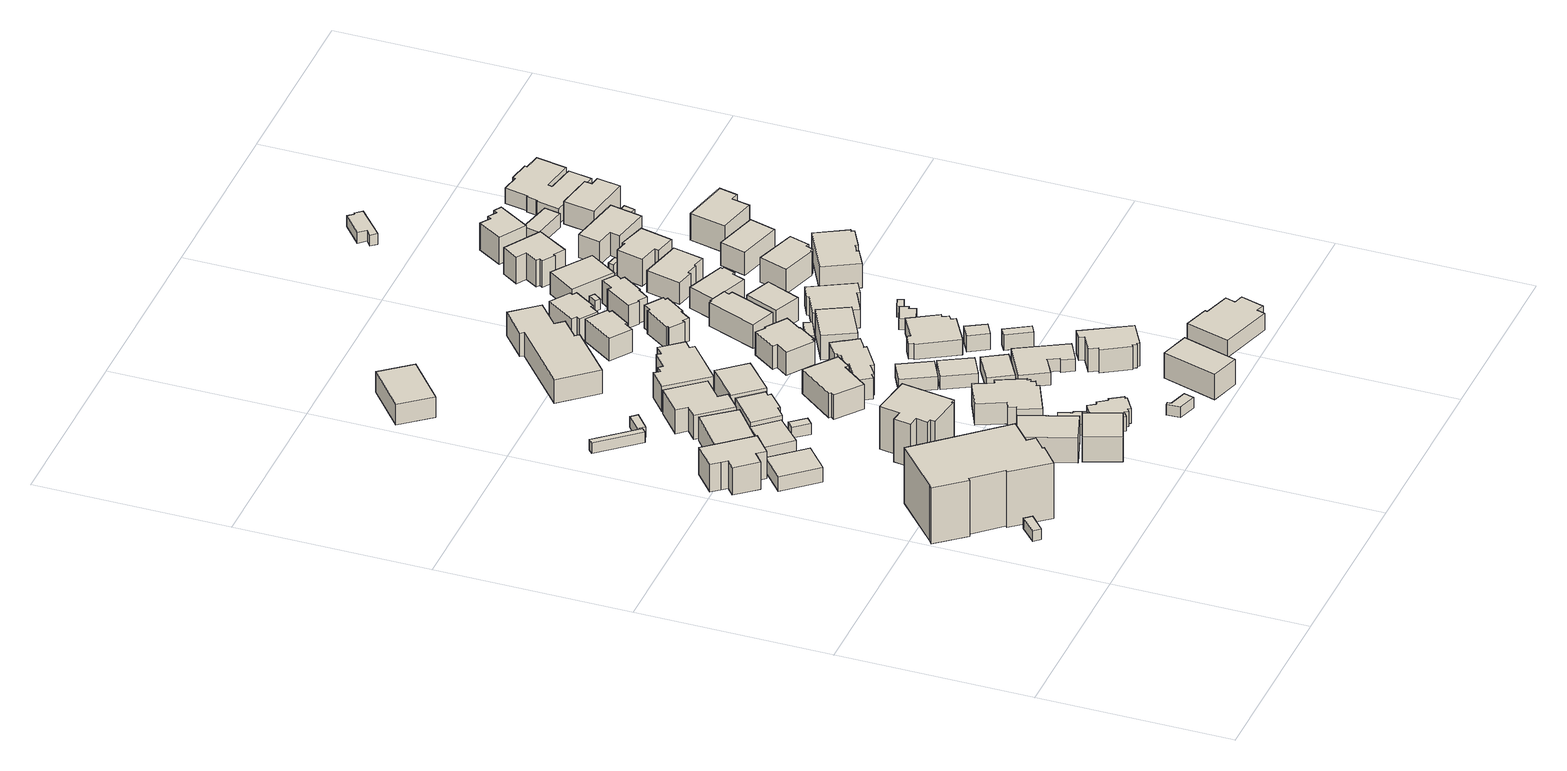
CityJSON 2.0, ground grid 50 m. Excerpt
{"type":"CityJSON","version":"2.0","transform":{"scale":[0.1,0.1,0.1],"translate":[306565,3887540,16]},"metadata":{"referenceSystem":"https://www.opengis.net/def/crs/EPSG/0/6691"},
"CityObjects":{
"building1":{"type":"Building","attributes":{"class":"3003","measuredHeight":2,"BuildingIDAttribute.prefecture":"22","BuildingIDAttribute.city":"22203","BuildingDetailAttribute.surveyYear":2015},"geometry":[{"type":"Solid","lod":"1","boundaries":[[[[0,1,2,3]],[[2,4,5,3]],[[1,6,4,2]],[[0,7,6,1]],[[3,5,7,0]],[[4,6,7,5]]]]}]},
"building2":{"type":"Building","attributes":{"class":"3002","measuredHeight":2,"BuildingIDAttribute.prefecture":"22","BuildingIDAttribute.city":"22203","BuildingDetailAttribute.surveyYear":2015},"geometry":[{"type":"Solid","lod":"1","boundaries":[[[[8,9,10,11,12,13,14,15,16,17,18,19,20]],[[19,21,22,20]],[[18,23,21,19]],[[17,24,23,18]],[[16,25,24,17]],[[15,26,25,16]],[[14,27,26,15]],[[13,28,27,14]],[[12,29,28,13]],[[11,30,29,12]],[[10,31,30,11]],[[9,32,31,10]],[[8,33,32,9]],[[20,22,33,8]],[[21,23,24,25,26,27,28,29,30,31,32,33,22]]]]}]},
"building3":{"type":"Building","attributes":{"class":"3001","measuredHeight":2,"BuildingIDAttribute.prefecture":"22","BuildingIDAttribute.city":"22203","BuildingDetailAttribute.surveyYear":2015},"geometry":[{"type":"Solid","lod":"1","boundaries":[[[[34,35,36,37,38,39,40,41,42]],[[41,43,44,42]],[[40,45,43,41]],[[39,46,45,40]],[[38,47,46,39]],[[37,48,47,38]],[[36,49,48,37]],[[35,50,49,36]],[[34,51,50,35]],[[42,44,51,34]],[[43,45,46,47,48,49,50,51,44]]]]}]},
"building4":{"type":"Building","attributes":{"class":"3001","measuredHeight":2,"BuildingIDAttribute.prefecture":"22","BuildingIDAttribute.city":"22203","BuildingDetailAttribute.surveyYear":2015},"geometry":[{"type":"Solid","lod":"1","boundaries":[[[[52,53,54,55]],[[54,56,57,55]],[[53,58,56,54]],[[52,59,58,53]],[[55,57,59,52]],[[56,58,59,57]]]]}]},
"building5":{"type":"Building","attributes":{"class":"3001","measuredHeight":2,"BuildingIDAttribute.prefecture":"22","BuildingIDAttribute.city":"22203","BuildingDetailAttribute.surveyYear":2015},"geometry":[{"type":"Solid","lod":"1","boundaries":[[[[60,61,62,63]],[[62,64,65,63]],[[61,66,64,62]],[[60,67,66,61]],[[63,65,67,60]],[[64,66,67,65]]]]}]},
"building6":{"type":"Building","attributes":{"class":"3001","measuredHeight":2,"BuildingIDAttribute.prefecture":"22","BuildingIDAttribute.city":"22203","BuildingDetailAttribute.surveyYear":2015},"geometry":[{"type":"Solid","lod":"1","boundaries":[[[[68,69,70,71]],[[70,72,73,71]],[[69,74,72,70]],[[68,75,74,69]],[[71,73,75,68]],[[72,74,75,73]]]]}]},
"building7":{"type":"Building","attributes":{"class":"3001","measuredHeight":2,"BuildingIDAttribute.prefecture":"22","BuildingIDAttribute.city":"22203","BuildingDetailAttribute.surveyYear":2015},"geometry":[{"type":"Solid","lod":"1","boundaries":[[[[76,77,78,79]],[[78,80,81,79]],[[77,82,80,78]],[[76,83,82,77]],[[79,81,83,76]],[[80,82,83,81]]]]}]},
"building8":{"type":"Building","attributes":{"class":"3001","measuredHeight":2,"BuildingIDAttribute.prefecture":"22","BuildingIDAttribute.city":"22203","BuildingDetailAttribute.surveyYear":2015},"geometry":[{"type":"Solid","lod":"1","boundaries":[[[[84,85,86,87]],[[86,88,89,87]],[[85,90,88,86]],[[84,91,90,85]],[[87,89,91,84]],[[88,90,91,89]]]]}]},
"building9":{"type":"Building","attributes":{"class":"3001","measuredHeight":2,"BuildingIDAttribute.prefecture":"22","BuildingIDAttribute.city":"22203","BuildingDetailAttribute.surveyYear":2015},"geometry":[{"type":"Solid","lod":"1","boundaries":[[[[92,93,94,95]],[[94,96,97,95]],[[93,98,96,94]],[[92,99,98,93]],[[95,97,99,92]],[[96,98,99,97]]]]}]},
"building10":{"type":"Building","attributes":{"class":"3002","measuredHeight":2,"BuildingIDAttribute.prefecture":"22","BuildingIDAttribute.city":"22203","BuildingDetailAttribute.surveyYear":2015},"geometry":[{"type":"Solid","lod":"1","boundaries":[[[[100,101,102,103,104,105,106,107,108,109,110,111]],[[110,112,113,111]],[[109,114,112,110]],[[108,115,114,109]],[[107,116,115,108]],[[106,117,116,107]],[[105,118,117,106]],[[104,119,118,105]],[[103,120,119,104]],[[102,121,120,103]],[[101,122,121,102]],[[100,123,122,101]],[[111,113,123,100]],[[112,114,115,116,117,118,119,120,121,122,123,113]]]]}]},
"building11":{"type":"Building","attributes":{"class":"3001","measuredHeight":2,"BuildingIDAttribute.prefecture":"22","BuildingIDAttribute.city":"22203","BuildingDetailAttribute.surveyYear":2015},"geometry":[{"type":"Solid","lod":"1","boundaries":[[[[124,125,126,127]],[[126,128,129,127]],[[125,130,128,126]],[[124,131,130,125]],[[127,129,131,124]],[[128,130,131,129]]]]}]},
"building12":{"type":"Building","attributes":{"class":"3001","measuredHeight":2,"BuildingIDAttribute.prefecture":"22","BuildingIDAttribute.city":"22203","BuildingDetailAttribute.surveyYear":2015},"geometry":[{"type":"Solid","lod":"1","boundaries":[[[[132,133,134,135]],[[134,136,137,135]],[[133,138,136,134]],[[132,139,138,133]],[[135,137,139,132]],[[136,138,139,137]]]]}]},
"building13":{"type":"Building","attributes":{"class":"3001","measuredHeight":2,"BuildingIDAttribute.prefecture":"22","BuildingIDAttribute.city":"22203","BuildingDetailAttribute.surveyYear":2015},"geometry":[{"type":"Solid","lod":"1","boundaries":[[[[140,141,142,143]],[[142,144,145,143]],[[141,146,144,142]],[[140,147,146,141]],[[143,145,147,140]],[[144,146,147,145]]]]}]},
"building14":{"type":"Building","attributes":{"class":"3003","measuredHeight":2,"BuildingIDAttribute.prefecture":"22","BuildingIDAttribute.city":"22203","BuildingDetailAttribute.surveyYear":2015},"geometry":[{"type":"Solid","lod":"1","boundaries":[[[[148,149,150,151]],[[150,152,153,151]],[[149,154,152,150]],[[148,155,154,149]],[[151,153,155,148]],[[152,154,155,153]]]]}]},
"building15":{"type":"Building","attributes":{"class":"3001","measuredHeight":2,"BuildingIDAttribute.prefecture":"22","BuildingIDAttribute.city":"22203","BuildingDetailAttribute.surveyYear":2015},"geometry":[{"type":"Solid","lod":"1","boundaries":[[[[156,157,158,159,160,161,162,163]],[[162,164,165,163]],[[161,166,164,162]],[[160,167,166,161]],[[159,168,167,160]],[[158,169,168,159]],[[157,170,169,158]],[[156,171,170,157]],[[163,165,171,156]],[[164,166,167,168,169,170,171,165]]]]}]},
"building16":{"type":"Building","attributes":{"class":"3001","measuredHeight":2,"BuildingIDAttribute.prefecture":"22","BuildingIDAttribute.city":"22203","BuildingDetailAttribute.surveyYear":2015},"geometry":[{"type":"Solid","lod":"1","boundaries":[[[[172,173,174,175,176,177,178,179]],[[178,180,181,179]],[[177,182,180,178]],[[176,183,182,177]],[[175,184,183,176]],[[174,185,184,175]],[[173,186,185,174]],[[172,187,186,173]],[[179,181,187,172]],[[180,182,183,184,185,186,187,181]]]]}]},
"building17":{"type":"Building","attributes":{"class":"3001","measuredHeight":2,"BuildingIDAttribute.prefecture":"22","BuildingIDAttribute.city":"22203","BuildingDetailAttribute.surveyYear":2015},"geometry":[{"type":"Solid","lod":"1","boundaries":[[[[188,189,190,191]],[[190,192,193,191]],[[189,194,192,190]],[[188,195,194,189]],[[191,193,195,188]],[[192,194,195,193]]]]}]},
"building18":{"type":"Building","attributes":{"class":"3001","measuredHeight":2,"BuildingIDAttribute.prefecture":"22","BuildingIDAttribute.city":"22203","BuildingDetailAttribute.surveyYear":2015},"geometry":[{"type":"Solid","lod":"1","boundaries":[[[[196,197,198,199,200,201]],[[200,202,203,201]],[[199,204,202,200]],[[198,205,204,199]],[[197,206,205,198]],[[196,207,206,197]],[[201,203,207,196]],[[202,204,205,206,207,203]]]]}]},
"building19":{"type":"Building","attributes":{"class":"3001","measuredHeight":2,"BuildingIDAttribute.prefecture":"22","BuildingIDAttribute.city":"22203","BuildingDetailAttribute.surveyYear":2015},"geometry":[{"type":"Solid","lod":"1","boundaries":[[[[208,209,210,211,212,213,214,215,216,217,218,219,220,221]],[[220,222,223,221]],[[219,224,222,220]],[[218,225,224,219]],[[217,226,225,218]],[[216,227,226,217]],[[215,228,227,216]],[[214,229,228,215]],[[213,230,229,214]],[[212,231,230,213]],[[211,232,231,212]],[[210,233,232,211]],[[209,234,233,210]],[[208,235,234,209]],[[221,223,235,208]],[[222,224,225,226,227,228,229,230,231,232,233,234,235,223]]]]}]},
"building20":{"type":"Building","attributes":{"class":"3001","measuredHeight":2,"BuildingIDAttribute.prefecture":"22","BuildingIDAttribute.city":"22203","BuildingDetailAttribute.surveyYear":2015},"geometry":[{"type":"Solid","lod":"1","boundaries":[[[[236,237,238,239,240,241,242,243,244,245,246,247,248,249,250,251]],[[250,252,253,251]],[[249,254,252,250]],[[248,255,254,249]],[[247,256,255,248]],[[246,257,256,247]],[[245,258,257,246]],[[244,259,258,245]],[[243,260,259,244]],[[242,261,260,243]],[[241,262,261,242]],[[240,263,262,241]],[[239,264,263,240]],[[238,265,264,239]],[[237,266,265,238]],[[236,267,266,237]],[[251,253,267,236]],[[252,254,255,256,257,258,259,260,261,262,263,264,265,266,267,253]]]]}]},
"building21":{"type":"Building","attributes":{"class":"3001","measuredHeight":2,"BuildingIDAttribute.prefecture":"22","BuildingIDAttribute.city":"22203","BuildingDetailAttribute.surveyYear":2015},"geometry":[{"type":"Solid","lod":"1","boundaries":[[[[268,269,270,271]],[[270,272,273,271]],[[269,274,272,270]],[[268,275,274,269]],[[271,273,275,268]],[[272,274,275,273]]]]}]},
"building22":{"type":"Building","attributes":{"class":"3001","measuredHeight":2,"BuildingIDAttribute.prefecture":"22","BuildingIDAttribute.city":"22203","BuildingDetailAttribute.surveyYear":2015},"geometry":[{"type":"Solid","lod":"1","boundaries":[[[[276,277,278,279,280,281,282,283]],[[282,284,285,283]],[[281,286,284,282]],[[280,287,286,281]],[[279,288,287,280]],[[278,289,288,279]],[[277,290,289,278]],[[276,291,290,277]],[[283,285,291,276]],[[284,286,287,288,289,290,291,285]]]]}]},
"building23":{"type":"Building","attributes":{"class":"3001","measuredHeight":2,"BuildingIDAttribute.prefecture":"22","BuildingIDAttribute.city":"22203","BuildingDetailAttribute.surveyYear":2015},"geometry":[{"type":"Solid","lod":"1","boundaries":[[[[292,293,294,295,296,297,298,299,300,301,302,303]],[[302,304,305,303]],[[301,306,304,302]],[[300,307,306,301]],[[299,308,307,300]],[[298,309,308,299]],[[297,310,309,298]],[[296,311,310,297]],[[295,312,311,296]],[[294,313,312,295]],[[293,314,313,294]],[[292,315,314,293]],[[303,305,315,292]],[[304,306,307,308,309,310,311,312,313,314,315,305]]]]}]},
"building24":{"type":"Building","attributes":{"class":"3003","measuredHeight":2,"BuildingIDAttribute.prefecture":"22","BuildingIDAttribute.city":"22203","BuildingDetailAttribute.surveyYear":2015},"geometry":[{"type":"Solid","lod":"1","boundaries":[[[[316,317,318,319,320,321]],[[320,322,323,321]],[[319,324,322,320]],[[318,325,324,319]],[[317,326,325,318]],[[316,327,326,317]],[[321,323,327,316]],[[322,324,325,326,327,323]]]]}]},
"building25":{"type":"Building","attributes":{"class":"3003","measuredHeight":2,"BuildingIDAttribute.prefecture":"22","BuildingIDAttribute.city":"22203","BuildingDetailAttribute.surveyYear":2015},"geometry":[{"type":"Solid","lod":"1","boundaries":[[[[328,329,330,331]],[[330,332,333,331]],[[329,334,332,330]],[[328,335,334,329]],[[331,333,335,328]],[[332,334,335,333]]]]}]},
"building26":{"type":"Building","attributes":{"class":"3001","measuredHeight":2,"BuildingIDAttribute.prefecture":"22","BuildingIDAttribute.city":"22203","BuildingDetailAttribute.surveyYear":2015},"geometry":[{"type":"Solid","lod":"1","boundaries":[[[[336,337,338,339]],[[338,340,341,339]],[[337,342,340,338]],[[336,343,342,337]],[[339,341,343,336]],[[340,342,343,341]]]]}]},
"building27":{"type":"Building","attributes":{"class":"3001","measuredHeight":2,"BuildingIDAttribute.prefecture":"22","BuildingIDAttribute.city":"22203","BuildingDetailAttribute.surveyYear":2015},"geometry":[{"type":"Solid","lod":"1","boundaries":[[[[344,345,346,347,348,349,350,351,352,353]],[[352,354,355,353]],[[351,356,354,352]],[[350,357,356,351]],[[349,358,357,350]],[[348,359,358,349]],[[347,360,359,348]],[[346,361,360,347]],[[345,362,361,346]],[[344,363,362,345]],[[353,355,363,344]],[[354,356,357,358,359,360,361,362,363,355]]]]}]},
"building28":{"type":"Building","attributes":{"class":"3001","measuredHeight":2,"BuildingIDAttribute.prefecture":"22","BuildingIDAttribute.city":"22203","BuildingDetailAttribute.surveyYear":2015},"geometry":[{"type":"Solid","lod":"1","boundaries":[[[[364,365,366,367,368,369,370,371,372,373,374,375,376,377,378,379,380,381]],[[380,382,383,381]],[[379,384,382,380]],[[378,385,384,379]],[[377,386,385,378]],[[376,387,386,377]],[[375,388,387,376]],[[374,389,388,375]],[[373,390,389,374]],[[372,391,390,373]],[[371,392,391,372]],[[370,393,392,371]],[[369,394,393,370]],[[368,395,394,369]],[[367,396,395,368]],[[366,397,396,367]],[[365,398,397,366]],[[364,399,398,365]],[[381,383,399,364]],[[382,384,385,386,387,388,389,390,391,392,393,394,395,396,397,398,399,383]]]]}]},
"building29":{"type":"Building","attributes":{"class":"3001","measuredHeight":2,"BuildingIDAttribute.prefecture":"22","BuildingIDAttribute.city":"22203","BuildingDetailAttribute.surveyYear":2015},"geometry":[{"type":"Solid","lod":"1","boundaries":[[[[400,401,402,403]],[[402,404,405,403]],[[401,406,404,402]],[[400,407,406,401]],[[403,405,407,400]],[[404,406,407,405]]]]}]},
"building30":{"type":"Building","attributes":{"class":"3001","measuredHeight":2,"BuildingIDAttribute.prefecture":"22","BuildingIDAttribute.city":"22203","BuildingDetailAttribute.surveyYear":2015},"geometry":[{"type":"Solid","lod":"1","boundaries":[[[[408,409,410,411]],[[410,412,413,411]],[[409,414,412,410]],[[408,415,414,409]],[[411,413,415,408]],[[412,414,415,413]]]]}]},
"building31":{"type":"Building","attributes":{"class":"3001","measuredHeight":2,"BuildingIDAttribute.prefecture":"22","BuildingIDAttribute.city":"22203","BuildingDetailAttribute.surveyYear":2015},"geometry":[{"type":"Solid","lod":"1","boundaries":[[[[416,417,418,419]],[[418,420,421,419]],[[417,422,420,418]],[[416,423,422,417]],[[419,421,423,416]],[[420,422,423,421]]]]}]},
"building32":{"type":"Building","attributes":{"class":"3001","measuredHeight":2,"BuildingIDAttribute.prefecture":"22","BuildingIDAttribute.city":"22203","BuildingDetailAttribute.surveyYear":2015},"geometry":[{"type":"Solid","lod":"1","boundaries":[[[[424,425,426,427,428,429,430,431]],[[430,432,433,431]],[[429,434,432,430]],[[428,435,434,429]],[[427,436,435,428]],[[426,437,436,427]],[[425,438,437,426]],[[424,439,438,425]],[[431,433,439,424]],[[432,434,435,436,437,438,439,433]]]]}]},
"building33":{"type":"Building","attributes":{"class":"3001","measuredHeight":2,"BuildingIDAttribute.prefecture":"22","BuildingIDAttribute.city":"22203","BuildingDetailAttribute.surveyYear":2015},"geometry":[{"type":"Solid","lod":"1","boundaries":[[[[440,441,442,443,444,445,446,447,448,449,450,451]],[[450,452,453,451]],[[449,454,452,450]],[[448,455,454,449]],[[447,456,455,448]],[[446,457,456,447]],[[445,458,457,446]],[[444,459,458,445]],[[443,460,459,444]],[[442,461,460,443]],[[441,462,461,442]],[[440,463,462,441]],[[451,453,463,440]],[[452,454,455,456,457,458,459,460,461,462,463,453]]]]}]},
"building34":{"type":"Building","attributes":{"class":"3001","measuredHeight":2,"BuildingIDAttribute.prefecture":"22","BuildingIDAttribute.city":"22203","BuildingDetailAttribute.surveyYear":2015},"geometry":[{"type":"Solid","lod":"1","boundaries":[[[[464,465,466,467,468,469,470,471]],[[470,472,473,471]],[[469,474,472,470]],[[468,475,474,469]],[[467,476,475,468]],[[466,477,476,467]],[[465,478,477,466]],[[464,479,478,465]],[[471,473,479,464]],[[472,474,475,476,477,478,479,473]]]]}]},
"building35":{"type":"Building","attributes":{"class":"3001","measuredHeight":2,"BuildingIDAttribute.prefecture":"22","BuildingIDAttribute.city":"22203","BuildingDetailAttribute.surveyYear":2015},"geometry":[{"type":"Solid","lod":"1","boundaries":[[[[480,481,482,483,484,485,486,487,488,489,490,491]],[[490,492,493,491]],[[489,494,492,490]],[[488,495,494,489]],[[487,496,495,488]],[[486,497,496,487]],[[485,498,497,486]],[[484,499,498,485]],[[483,500,499,484]],[[482,501,500,483]],[[481,502,501,482]],[[480,503,502,481]],[[491,493,503,480]],[[492,494,495,496,497,498,499,500,501,502,503,493]]]]}]},
"building36":{"type":"Building","attributes":{"class":"3001","measuredHeight":2,"BuildingIDAttribute.prefecture":"22","BuildingIDAttribute.city":"22203","BuildingDetailAttribute.surveyYear":2015},"geometry":[{"type":"Solid","lod":"1","boundaries":[[[[504,505,506,507]],[[506,508,509,507]],[[505,510,508,506]],[[504,511,510,505]],[[507,509,511,504]],[[508,510,511,509]]]]}]},
"building37":{"type":"Building","attributes":{"class":"3001","measuredHeight":2,"BuildingIDAttribute.prefecture":"22","BuildingIDAttribute.city":"22203","BuildingDetailAttribute.surveyYear":2015},"geometry":[{"type":"Solid","lod":"1","boundaries":[[[[512,513,514,515,516,517,518,519,520,521,522,523]],[[522,524,525,523]],[[521,526,524,522]],[[520,527,526,521]],[[519,528,527,520]],[[518,529,528,519]],[[517,530,529,518]],[[516,531,530,517]],[[515,532,531,516]],[[514,533,532,515]],[[513,534,533,514]],[[512,535,534,513]],[[523,525,535,512]],[[524,526,527,528,529,530,531,532,533,534,535,525]]]]}]},
"building38":{"type":"Building","attributes":{"class":"3001","measuredHeight":2,"BuildingIDAttribute.prefecture":"22","BuildingIDAttribute.city":"22203","BuildingDetailAttribute.surveyYear":2015},"geometry":[{"type":"Solid","lod":"1","boundaries":[[[[536,537,538,539]],[[538,540,541,539]],[[537,542,540,538]],[[536,543,542,537]],[[539,541,543,536]],[[540,542,543,541]]]]}]},
"building39":{"type":"Building","attributes":{"class":"3001","measuredHeight":2,"BuildingIDAttribute.prefecture":"22","BuildingIDAttribute.city":"22203","BuildingDetailAttribute.surveyYear":2015},"geometry":[{"type":"Solid","lod":"1","boundaries":[[[[544,545,546,547,548,549,550,551,552,553,554,555,556,557]],[[556,558,559,557]],[[555,560,558,556]],[[554,561,560,555]],[[553,562,561,554]],[[552,563,562,553]],[[551,564,563,552]],[[550,565,564,551]],[[549,566,565,550]],[[548,567,566,549]],[[547,568,567,548]],[[546,569,568,547]],[[545,570,569,546]],[[544,571,570,545]],[[557,559,571,544]],[[558,560,561,562,563,564,565,566,567,568,569,570,571,559]]]]}]},
"building40":{"type":"Building","attributes":{"class":"3003","measuredHeight":2,"BuildingIDAttribute.prefecture":"22","BuildingIDAttribute.city":"22203","BuildingDetailAttribute.surveyYear":2015},"geometry":[{"type":"Solid","lod":"1","boundaries":[[[[572,573,574,575]],[[574,576,577,575]],[[573,578,576,574]],[[572,579,578,573]],[[575,577,579,572]],[[576,578,579,577]]]]}]},
"building41":{"type":"Building","attributes":{"class":"3001","measuredHeight":2,"BuildingIDAttribute.prefecture":"22","BuildingIDAttribute.city":"22203","BuildingDetailAttribute.surveyYear":2015},"geometry":[{"type":"Solid","lod":"1","boundaries":[[[[580,581,582,583]],[[582,584,585,583]],[[581,586,584,582]],[[580,587,586,581]],[[583,585,587,580]],[[584,586,587,585]]]]}]},
"building42":{"type":"Building","attributes":{"class":"3001","measuredHeight":2,"BuildingIDAttribute.prefecture":"22","BuildingIDAttribute.city":"22203","BuildingDetailAttribute.surveyYear":2015},"geometry":[{"type":"Solid","lod":"1","boundaries":[[[[588,589,590,591,592,593,594,595,596,597]],[[596,598,599,597]],[[595,600,598,596]],[[594,601,600,595]],[[593,602,601,594]],[[592,603,602,593]],[[591,604,603,592]],[[590,605,604,591]],[[589,606,605,590]],[[588,607,606,589]],[[597,599,607,588]],[[598,600,601,602,603,604,605,606,607,599]]]]}]},
"building43":{"type":"Building","attributes":{"class":"3001","measuredHeight":2,"BuildingIDAttribute.prefecture":"22","BuildingIDAttribute.city":"22203","BuildingDetailAttribute.surveyYear":2015},"geometry":[{"type":"Solid","lod":"1","boundaries":[[[[608,609,610,611,612,613,614,615,616]],[[615,617,618,616]],[[614,619,617,615]],[[613,620,619,614]],[[612,621,620,613]],[[611,622,621,612]],[[610,623,622,611]],[[609,624,623,610]],[[608,625,624,609]],[[616,618,625,608]],[[617,619,620,621,622,623,624,625,618]]]]}]},
"building44":{"type":"Building","attributes":{"class":"3001","measuredHeight":2,"BuildingIDAttribute.prefecture":"22","BuildingIDAttribute.city":"22203","BuildingDetailAttribute.surveyYear":2015},"geometry":[{"type":"Solid","lod":"1","boundaries":[[[[626,627,628,629]],[[628,630,631,629]],[[627,632,630,628]],[[626,633,632,627]],[[629,631,633,626]],[[630,632,633,631]]]]}]},
"building45":{"type":"Building","attributes":{"class":"3001","measuredHeight":2,"BuildingIDAttribute.prefecture":"22","BuildingIDAttribute.city":"22203","BuildingDetailAttribute.surveyYear":2015},"geometry":[{"type":"Solid","lod":"1","boundaries":[[[[634,635,636,637,638,639]],[[638,640,641,639]],[[637,642,640,638]],[[636,643,642,637]],[[635,644,643,636]],[[634,645,644,635]],[[639,641,645,634]],[[640,642,643,644,645,641]]]]}]},
"building46":{"type":"Building","attributes":{"class":"3001","measuredHeight":2,"BuildingIDAttribute.prefecture":"22","BuildingIDAttribute.city":"22203","BuildingDetailAttribute.surveyYear":2015},"geometry":[{"type":"Solid","lod":"1","boundaries":[[[[646,647,648,649]],[[648,650,651,649]],[[647,652,650,648]],[[646,653,652,647]],[[649,651,653,646]],[[650,652,653,651]]]]}]},
"building47":{"type":"Building","attributes":{"class":"3001","measuredHeight":2,"BuildingIDAttribute.prefecture":"22","BuildingIDAttribute.city":"22203","BuildingDetailAttribute.surveyYear":2015},"geometry":[{"type":"Solid","lod":"1","boundaries":[[[[654,655,656,657,658,659,660,661,662,663,664,665]],[[664,666,667,665]],[[663,668,666,664]],[[662,669,668,663]],[[661,670,669,662]],[[660,671,670,661]],[[659,672,671,660]],[[658,673,672,659]],[[657,674,673,658]],[[656,675,674,657]],[[655,676,675,656]],[[654,677,676,655]],[[665,667,677,654]],[[666,668,669,670,671,672,673,674,675,676,677,667]]]]}]},
"building48":{"type":"Building","attributes":{"class":"3001","measuredHeight":2,"BuildingIDAttribute.prefecture":"22","BuildingIDAttribute.city":"22203","BuildingDetailAttribute.surveyYear":2015},"geometry":[{"type":"Solid","lod":"1","boundaries":[[[[678,679,680,681]],[[680,682,683,681]],[[679,684,682,680]],[[678,685,684,679]],[[681,683,685,678]],[[682,684,685,683]]]]}]},
"building49":{"type":"Building","attributes":{"class":"3001","measuredHeight":2,"BuildingIDAttribute.prefecture":"22","BuildingIDAttribute.city":"22203","BuildingDetailAttribute.surveyYear":2015},"geometry":[{"type":"Solid","lod":"1","boundaries":[[[[686,687,688,689,690,691,692,693,694,695]],[[694,696,697,695]],[[693,698,696,694]],[[692,699,698,693]],[[691,700,699,692]],[[690,701,700,691]],[[689,702,701,690]],[[688,703,702,689]],[[687,704,703,688]],[[686,705,704,687]],[[695,697,705,686]],[[696,698,699,700,701,702,703,704,705,697]]]]}]},
"building50":{"type":"Building","attributes":{"class":"3001","measuredHeight":2,"BuildingIDAttribute.prefecture":"22","BuildingIDAttribute.city":"22203","BuildingDetailAttribute.surveyYear":2015},"geometry":[{"type":"Solid","lod":"1","boundaries":[[[[706,707,708,709,710,711,712,713]],[[712,714,715,713]],[[711,716,714,712]],[[710,717,716,711]],[[709,718,717,710]],[[708,719,718,709]],[[707,720,719,708]],[[706,721,720,707]],[[713,715,721,706]],[[714,716,717,718,719,720,721,715]]]]}]},
"building51":{"type":"Building","attributes":{"class":"3001","measuredHeight":2,"BuildingIDAttribute.prefecture":"22","BuildingIDAttribute.city":"22203","BuildingDetailAttribute.surveyYear":2015},"geometry":[{"type":"Solid","lod":"1","boundaries":[[[[722,723,724,725]],[[724,726,727,725]],[[723,728,726,724]],[[722,729,728,723]],[[725,727,729,722]],[[726,728,729,727]]]]}]},
"building52":{"type":"Building","attributes":{"class":"3001","measuredHeight":2,"BuildingIDAttribute.prefecture":"22","BuildingIDAttribute.city":"22203","BuildingDetailAttribute.surveyYear":2015},"geometry":[{"type":"Solid","lod":"1","boundaries":[[[[730,731,732,733,734,735,736,737]],[[736,738,739,737]],[[735,740,738,736]],[[734,741,740,735]],[[733,742,741,734]],[[732,743,742,733]],[[731,744,743,732]],[[730,745,744,731]],[[737,739,745,730]],[[738,740,741,742,743,744,745,739]]]]}]},
"building53":{"type":"Building","attributes":{"class":"3001","measuredHeight":2,"BuildingIDAttribute.prefecture":"22","BuildingIDAttribute.city":"22203","BuildingDetailAttribute.surveyYear":2015},"geometry":[{"type":"Solid","lod":"1","boundaries":[[[[746,747,748,749]],[[748,750,751,749]],[[747,752,750,748]],[[746,753,752,747]],[[749,751,753,746]],[[750,752,753,751]]]]}]},
"building54":{"type":"Building","attributes":{"class":"3001","measuredHeight":2,"BuildingIDAttribute.prefecture":"22","BuildingIDAttribute.city":"22203","BuildingDetailAttribute.surveyYear":2015},"geometry":[{"type":"Solid","lod":"1","boundaries":[[[[754,755,756,757,758,759,760,761,762]],[[761,763,764,762]],[[760,765,763,761]],[[759,766,765,760]],[[758,767,766,759]],[[757,768,767,758]],[[756,769,768,757]],[[755,770,769,756]],[[754,771,770,755]],[[762,764,771,754]],[[763,765,766,767,768,769,770,771,764]]]]}]},
"building55":{"type":"Building","attributes":{"class":"3001","measuredHeight":2,"BuildingIDAttribute.prefecture":"22","BuildingIDAttribute.city":"22203","BuildingDetailAttribute.surveyYear":2015},"geometry":[{"type":"Solid","lod":"1","boundaries":[[[[772,773,774,775,776,777,778,779,780,781]],[[780,782,783,781]],[[779,784,782,780]],[[778,785,784,779]],[[777,786,785,778]],[[776,787,786,777]],[[775,788,787,776]],[[774,789,788,775]],[[773,790,789,774]],[[772,791,790,773]],[[781,783,791,772]],[[782,784,785,786,787,788,789,790,791,783]]]]}]},
"building56":{"type":"Building","attributes":{"class":"3001","measuredHeight":2,"BuildingIDAttribute.prefecture":"22","BuildingIDAttribute.city":"22203","BuildingDetailAttribute.surveyYear":2015},"geometry":[{"type":"Solid","lod":"1","boundaries":[[[[792,793,794,795]],[[794,796,797,795]],[[793,798,796,794]],[[792,799,798,793]],[[795,797,799,792]],[[796,798,799,797]]]]}]},
"building57":{"type":"Building","attributes":{"class":"3001","measuredHeight":2,"BuildingIDAttribute.prefecture":"22","BuildingIDAttribute.city":"22203","BuildingDetailAttribute.surveyYear":2015},"geometry":[{"type":"Solid","lod":"1","boundaries":[[[[800,801,802,803,804,805,806,807]],[[806,808,809,807]],[[805,810,808,806]],[[804,811,810,805]],[[803,812,811,804]],[[802,813,812,803]],[[801,814,813,802]],[[800,815,814,801]],[[807,809,815,800]],[[808,810,811,812,813,814,815,809]]]]}]},
"building58":{"type":"Building","attributes":{"class":"3001","measuredHeight":2,"BuildingIDAttribute.prefecture":"22","BuildingIDAttribute.city":"22203","BuildingDetailAttribute.surveyYear":2015},"geometry":[{"type":"Solid","lod":"1","boundaries":[[[[816,817,818,819,820,821,822,823]],[[822,824,825,823]],[[821,826,824,822]],[[820,827,826,821]],[[819,828,827,820]],[[818,829,828,819]],[[817,830,829,818]],[[816,831,830,817]],[[823,825,831,816]],[[824,826,827,828,829,830,831,825]]]]}]},
"building59":{"type":"Building","attributes":{"class":"3001","measuredHeight":2,"BuildingIDAttribute.prefecture":"22","BuildingIDAttribute.city":"22203","BuildingDetailAttribute.surveyYear":2015},"geometry":[{"type":"Solid","lod":"1","boundaries":[[[[832,833,834,835,836,837,838,839,840,841]],[[840,842,843,841]],[[839,844,842,840]],[[838,845,844,839]],[[837,846,845,838]],[[836,847,846,837]],[[835,848,847,836]],[[834,849,848,835]],[[833,850,849,834]],[[832,851,850,833]],[[841,843,851,832]],[[842,844,845,846,847,848,849,850,851,843]]]]}]},
"building60":{"type":"Building","attributes":{"class":"3001","measuredHeight":2,"BuildingIDAttribute.prefecture":"22","BuildingIDAttribute.city":"22203","BuildingDetailAttribute.surveyYear":2015},"geometry":[{"type":"Solid","lod":"1","boundaries":[[[[852,853,854,855,856,857,858,859]],[[858,860,861,859]],[[857,862,860,858]],[[856,863,862,857]],[[855,864,863,856]],[[854,865,864,855]],[[853,866,865,854]],[[852,867,866,853]],[[859,861,867,852]],[[860,862,863,864,865,866,867,861]]]]}]},
"building61":{"type":"Building","attributes":{"class":"3001","measuredHeight":2,"BuildingIDAttribute.prefecture":"22","BuildingIDAttribute.city":"22203","BuildingDetailAttribute.surveyYear":2015},"geometry":[{"type":"Solid","lod":"1","boundaries":[[[[868,869,870,871]],[[870,872,873,871]],[[869,874,872,870]],[[868,875,874,869]],[[871,873,875,868]],[[872,874,875,873]]]]}]},
"building62":{"type":"Building","attributes":{"class":"3001","measuredHeight":2,"BuildingIDAttribute.prefecture":"22","BuildingIDAttribute.city":"22203","BuildingDetailAttribute.surveyYear":2015},"geometry":[{"type":"Solid","lod":"1","boundaries":[[[[876,877,878,879,880,881]],[[880,882,883,881]],[[879,884,882,880]],[[878,885,884,879]],[[877,886,885,878]],[[876,887,886,877]],[[881,883,887,876]],[[882,884,885,886,887,883]]]]}]},
"building63":{"type":"Building","attributes":{"class":"3001","measuredHeight":2,"BuildingIDAttribute.prefecture":"22","BuildingIDAttribute.city":"22203","BuildingDetailAttribute.surveyYear":2015},"geometry":[{"type":"Solid","lod":"1","boundaries":[[[[888,889,890,891,892,893,894,895]],[[894,896,897,895]],[[893,898,896,894]],[[892,899,898,893]],[[891,900,899,892]],[[890,901,900,891]],[[889,902,901,890]],[[888,903,902,889]],[[895,897,903,888]],[[896,898,899,900,901,902,903,897]]]]}]},
"building64":{"type":"Building","attributes":{"class":"3001","measuredHeight":2,"BuildingIDAttribute.prefecture":"22","BuildingIDAttribute.city":"22203","BuildingDetailAttribute.surveyYear":2015},"geometry":[{"type":"Solid","lod":"1","boundaries":[[[[904,905,906,907]],[[906,908,909,907]],[[905,910,908,906]],[[904,911,910,905]],[[907,909,911,904]],[[908,910,911,909]]]]}]},
"building65":{"type":"Building","attributes":{"class":"3001","measuredHeight":2,"BuildingIDAttribute.prefecture":"22","BuildingIDAttribute.city":"22203","BuildingDetailAttribute.surveyYear":2015},"geometry":[{"type":"Solid","lod":"1","boundaries":[[[[912,913,914,915,916,917]],[[916,918,919,917]],[[915,920,918,916]],[[914,921,920,915]],[[913,922,921,914]],[[912,923,922,913]],[[917,919,923,912]],[[918,920,921,922,923,919]]]]}]},
"building66":{"type":"Building","attributes":{"class":"3003","measuredHeight":2,"BuildingIDAttribute.prefecture":"22","BuildingIDAttribute.city":"22203","BuildingDetailAttribute.surveyYear":2015},"geometry":[{"type":"Solid","lod":"1","boundaries":[[[[924,925,926,927]],[[926,928,929,927]],[[925,930,928,926]],[[924,931,930,925]],[[927,929,931,924]],[[928,930,931,929]]]]}]},
"building67":{"type":"Building","attributes":{"class":"3001","measuredHeight":2,"BuildingIDAttribute.prefecture":"22","BuildingIDAttribute.city":"22203","BuildingDetailAttribute.surveyYear":2015},"geometry":[{"type":"Solid","lod":"1","boundaries":[[[[932,933,934,935,936,937]],[[936,938,939,937]],[[935,940,938,936]],[[934,941,940,935]],[[933,942,941,934]],[[932,943,942,933]],[[937,939,943,932]],[[938,940,941,942,943,939]]]]}]},
"building68":{"type":"Building","attributes":{"class":"3001","measuredHeight":2,"BuildingIDAttribute.prefecture":"22","BuildingIDAttribute.city":"22203","BuildingDetailAttribute.surveyYear":2015},"geometry":[{"type":"Solid","lod":"1","boundaries":[[[[944,945,946,947,948,949,950,951,952,953,954,955,956,957,958,959]],[[958,960,961,959]],[[957,962,960,958]],[[956,963,962,957]],[[955,964,963,956]],[[954,965,964,955]],[[953,966,965,954]],[[952,967,966,953]],[[951,968,967,952]],[[950,969,968,951]],[[949,970,969,950]],[[948,971,970,949]],[[947,972,971,948]],[[946,973,972,947]],[[945,974,973,946]],[[944,975,974,945]],[[959,961,975,944]],[[960,962,963,964,965,966,967,968,969,970,971,972,973,974,975,961]]]]}]}
},
"vertices":[
[117,214,6],[102,230,6],[144,269,6],[159,252,6],[144,269,36],[159,252,36],[102,230,36],[117,214,36],
[326,358,7],[271,310,7],[288,292,7],[254,263,7],[257,259,7],[206,217,7],[133,306,7],[138,310,7],[76,380,7],[69,375,7],[9,448,7],[21,458,7],[143,565,7],[21,458,165],[143,565,165],[9,448,165],[69,375,165],[76,380,165],[138,310,165],[133,306,165],[206,217,165],[257,259,165],[254,263,165],[288,292,165],[271,310,165],[326,358,165],
[164,940,18],[111,896,18],[93,917,18],[65,894,18],[19,948,18],[42,966,18],[30,980,18],[13,1001,18],[71,1050,18],[13,1001,95],[71,1050,95],[30,980,95],[42,966,95],[19,948,95],[65,894,95],[93,917,95],[111,896,95],[164,940,95],
[219,828,11],[154,772,11],[81,856,11],[146,912,11],[81,856,52],[146,912,52],[154,772,52],[219,828,52],
[355,421,9],[339,407,9],[317,433,9],[334,447,9],[317,433,39],[334,447,39],[339,407,39],[355,421,39],
[146,915,12],[214,977,12],[267,918,12],[200,856,12],[267,918,79],[200,856,79],[214,977,79],[146,915,79],
[264,1021,18],[166,944,18],[104,1022,18],[202,1100,18],[104,1022,85],[202,1100,85],[166,944,85],[264,1021,85],
[62,1314,20],[74,1324,20],[160,1224,20],[148,1213,20],[160,1224,50],[148,1213,50],[74,1324,50],[62,1314,50],
[332,472,9],[349,488,9],[380,454,9],[363,439,9],[380,454,39],[363,439,39],[349,488,39],[332,472,39],
[414,543,10],[403,544,10],[403,540,10],[316,553,10],[317,566,10],[306,568,10],[311,598,10],[284,602,10],[291,647,10],[320,643,10],[328,696,10],[435,680,10],[328,696,131],[435,680,131],[320,643,131],[291,647,131],[284,602,131],[311,598,131],[306,568,131],[317,566,131],[316,553,131],[403,540,131],[403,544,131],[414,543,131],
[387,378,12],[472,408,12],[520,270,12],[435,241,12],[520,270,83],[435,241,83],[472,408,83],[387,378,83],
[195,1269,20],[209,1253,20],[168,1219,20],[154,1235,20],[168,1219,50],[154,1235,50],[209,1253,50],[195,1269,50],
[534,268,14],[567,179,14],[473,144,14],[440,233,14],[473,144,84],[440,233,84],[567,179,84],[534,268,84],
[343,881,14],[324,865,14],[293,902,14],[312,918,14],[293,902,44],[312,918,44],[324,865,44],[343,881,44],
[307,1048,15],[357,991,15],[347,982,15],[353,975,15],[308,936,15],[304,941,15],[279,920,15],[227,979,15],[279,920,83],[227,979,83],[304,941,83],[308,936,83],[353,975,83],[347,982,83],[357,991,83],[307,1048,83],
[345,1131,21],[293,1087,21],[310,1067,21],[267,1030,21],[199,1111,21],[226,1134,21],[205,1159,21],[273,1216,21],[205,1159,88],[273,1216,88],[226,1134,88],[199,1111,88],[267,1030,88],[310,1067,88],[293,1087,88],[345,1131,88],
[66,1704,26],[4,1780,26],[114,1871,26],[176,1795,26],[114,1871,84],[176,1795,84],[4,1780,84],[66,1704,84],
[519,323,17],[565,341,17],[577,308,17],[581,309,17],[593,279,17],[545,253,17],[593,279,47],[545,253,47],[581,309,47],[577,308,47],[565,341,47],[519,323,47],
[667,213,16],[662,210,16],[665,206,16],[626,181,16],[622,188,16],[612,182,16],[607,191,16],[592,181,16],[549,248,16],[603,283,16],[616,263,16],[624,268,16],[641,243,16],[646,246,16],[641,243,57],[646,246,57],[624,268,57],[616,263,57],[603,283,57],[549,248,57],[592,181,57],[607,191,57],[612,182,57],[622,188,57],[626,181,57],[665,206,57],[662,210,57],[667,213,57],
[587,507,17],[598,512,17],[630,441,17],[626,440,17],[629,433,17],[622,430,17],[627,419,17],[611,412,17],[614,405,17],[527,365,17],[502,420,17],[512,424,17],[503,443,17],[521,451,17],[489,520,17],[565,555,17],[489,520,77],[565,555,77],[521,451,77],[503,443,77],[512,424,77],[502,420,77],[527,365,77],[614,405,77],[611,412,77],[627,419,77],[622,430,77],[629,433,77],[626,440,77],[630,441,77],[598,512,77],[587,507,77],
[396,1134,20],[454,1066,20],[371,993,20],[312,1061,20],[371,993,84],[312,1061,84],[454,1066,84],[396,1134,84],
[471,942,16],[549,882,16],[522,846,16],[514,852,16],[463,785,16],[398,836,16],[404,845,16],[399,849,16],[404,845,85],[399,849,85],[398,836,85],[463,785,85],[514,852,85],[522,846,85],[549,882,85],[471,942,85],
[282,1222,20],[328,1260,20],[339,1246,20],[352,1258,20],[361,1247,20],[401,1280,20],[408,1270,20],[429,1288,20],[474,1234,20],[455,1218,20],[464,1207,20],[363,1123,20],[464,1207,91],[363,1123,91],[455,1218,91],[474,1234,91],[429,1288,91],[408,1270,91],[401,1280,91],[361,1247,91],[352,1258,91],[339,1246,91],[328,1260,91],[282,1222,91],
[741,92,18],[733,65,18],[686,80,18],[684,116,18],[693,116,18],[693,106,18],[693,116,48],[693,106,48],[684,116,48],[686,80,48],[733,65,48],[741,92,48],
[426,1105,18],[447,1122,18],[485,1076,18],[464,1059,18],[485,1076,48],[464,1059,48],[447,1122,48],[426,1105,48],
[554,733,16],[611,763,16],[655,682,16],[598,652,16],[655,682,53],[598,652,53],[611,763,53],[554,733,53],
[382,1602,21],[376,1610,21],[447,1670,21],[504,1603,21],[442,1550,21],[460,1529,21],[412,1488,21],[420,1478,21],[301,1377,21],[224,1468,21],[301,1377,87],[224,1468,87],[420,1478,87],[412,1488,87],[460,1529,87],[442,1550,87],[504,1603,87],[447,1670,87],[376,1610,87],[382,1602,87],
[570,883,16],[566,890,16],[573,894,16],[569,900,16],[610,927,16],[629,899,16],[630,896,16],[651,865,16],[621,845,16],[625,839,16],[560,796,16],[555,804,16],[524,783,16],[521,788,16],[509,780,16],[486,815,16],[543,852,16],[537,861,16],[543,852,75],[537,861,75],[486,815,75],[509,780,75],[521,788,75],[524,783,75],[555,804,75],[560,796,75],[625,839,75],[621,845,75],[651,865,75],[630,896,75],[629,899,75],[610,927,75],[569,900,75],[573,894,75],[566,890,75],[570,883,75],
[701,599,16],[642,568,16],[600,647,16],[659,678,16],[600,647,53],[659,678,53],[642,568,53],[701,599,53],
[708,588,16],[742,530,16],[666,485,16],[632,543,16],[666,485,53],[632,543,53],[742,530,53],[708,588,53],
[828,175,16],[904,152,16],[861,10,16],[785,33,16],[861,10,87],[785,33,87],[904,152,87],[828,175,87],
[836,408,17],[780,378,17],[764,408,17],[769,411,17],[754,439,17],[706,412,17],[669,479,17],[768,533,17],[669,479,52],[768,533,52],[706,412,52],[754,439,52],[769,411,52],[764,408,52],[780,378,52],[836,408,52],
[602,963,18],[598,965,18],[592,957,18],[526,1003,18],[548,1034,18],[538,1041,18],[580,1100,18],[604,1083,18],[606,1087,18],[659,1050,18],[631,1010,18],[633,1008,18],[631,1010,83],[633,1008,83],[659,1050,83],[606,1087,83],[604,1083,83],[580,1100,83],[538,1041,83],[548,1034,83],[526,1003,83],[592,957,83],[598,965,83],[602,963,83],
[490,1490,20],[542,1454,20],[537,1447,20],[543,1443,20],[508,1392,20],[503,1395,20],[487,1372,20],[434,1409,20],[487,1372,84],[434,1409,84],[503,1395,84],[508,1392,84],[543,1443,84],[537,1447,84],[542,1454,84],[490,1490,84],
[914,280,19],[850,244,19],[846,250,19],[841,247,19],[836,257,19],[830,254,19],[791,322,19],[797,326,19],[785,348,19],[828,373,19],[821,385,19],[846,400,19],[821,385,84],[846,400,84],[828,373,84],[785,348,84],[797,326,84],[791,322,84],[830,254,84],[836,257,84],[841,247,84],[846,250,84],[850,244,84],[914,280,84],
[707,999,19],[747,922,19],[652,872,19],[612,949,19],[652,872,89],[612,949,89],[747,922,89],[707,999,89],
[682,742,25],[686,745,25],[680,755,25],[707,771,25],[713,763,25],[776,800,25],[820,727,25],[812,723,25],[821,707,25],[810,700,25],[817,689,25],[740,644,25],[817,689,68],[740,644,68],[810,700,68],[821,707,68],[812,723,68],[820,727,68],[776,800,68],[713,763,68],[707,771,68],[680,755,68],[686,745,68],[682,742,68],
[751,638,28],[786,658,28],[814,609,28],[779,589,28],[814,609,73],[779,589,73],[786,658,73],[751,638,73],
[572,1366,19],[578,1362,19],[591,1381,19],[636,1350,19],[631,1343,19],[637,1340,19],[600,1288,19],[596,1291,19],[577,1264,19],[563,1274,19],[559,1268,19],[523,1293,19],[528,1299,19],[526,1300,19],[528,1299,84],[526,1300,84],[523,1293,84],[559,1268,84],[563,1274,84],[577,1264,84],[596,1291,84],[600,1288,84],[637,1340,84],[631,1343,84],[636,1350,84],[591,1381,84],[578,1362,84],[572,1366,84],
[656,981,22],[647,1000,22],[698,1025,22],[707,1006,22],[698,1025,52],[707,1006,52],[647,1000,52],[656,981,52],
[791,561,25],[812,573,25],[849,511,25],[827,499,25],[849,511,69],[827,499,69],[812,573,69],[791,561,69],
[548,1492,21],[542,1496,21],[527,1473,21],[484,1501,21],[491,1511,21],[479,1519,21],[528,1594,21],[578,1561,21],[573,1554,21],[584,1547,21],[573,1554,84],[584,1547,84],[578,1561,84],[528,1594,84],[479,1519,84],[491,1511,84],[484,1501,84],[527,1473,84],[542,1496,84],[548,1492,84],
[662,1088,21],[599,1112,21],[649,1241,21],[657,1238,21],[658,1242,21],[704,1224,21],[699,1213,21],[698,1210,21],[708,1206,21],[698,1210,88],[708,1206,88],[699,1213,88],[704,1224,88],[658,1242,88],[657,1238,88],[649,1241,88],[599,1112,88],[662,1088,88],
[639,1333,22],[646,1342,22],[658,1332,22],[651,1323,22],[658,1332,52],[651,1323,52],[646,1342,52],[639,1333,52],
[830,835,28],[838,814,28],[830,812,28],[836,794,28],[796,780,28],[782,818,28],[796,780,58],[782,818,58],[836,794,58],[830,812,58],[838,814,58],[830,835,58],
[707,1169,24],[776,1141,24],[739,1053,24],[671,1082,24],[739,1053,89],[671,1082,89],[776,1141,89],[707,1169,89],
[646,1411,21],[643,1413,21],[623,1385,21],[602,1400,21],[600,1397,21],[574,1415,21],[621,1484,21],[630,1478,21],[651,1508,21],[684,1485,21],[673,1470,21],[682,1464,21],[673,1470,85],[682,1464,85],[684,1485,85],[651,1508,85],[630,1478,85],[621,1484,85],[574,1415,85],[600,1397,85],[602,1400,85],[623,1385,85],[643,1413,85],[646,1411,85],
[621,1502,23],[609,1510,23],[624,1530,23],[636,1521,23],[624,1530,53],[636,1521,53],[609,1510,53],[621,1502,53],
[991,178,18],[1055,158,18],[1053,152,18],[1121,131,18],[1113,105,18],[1138,98,18],[1120,37,18],[1099,44,18],[1093,23,18],[957,65,18],[1093,23,65],[957,65,65],[1099,44,65],[1120,37,65],[1138,98,65],[1113,105,65],[1121,131,65],[1053,152,65],[1055,158,65],[991,178,65],
[867,952,22],[830,932,22],[826,940,22],[765,908,22],[712,1007,22],[772,1038,22],[770,1043,22],[808,1063,22],[770,1043,73],[808,1063,73],[772,1038,73],[712,1007,73],[765,908,73],[826,940,73],[830,932,73],[867,952,73],
[857,851,27],[863,835,27],[836,825,27],[830,841,27],[836,825,57],[830,841,57],[863,835,57],[857,851,57],
[798,1268,26],[796,1263,26],[801,1261,26],[789,1230,26],[783,1232,26],[770,1199,26],[669,1238,26],[696,1307,26],[669,1238,85],[696,1307,85],[770,1199,85],[783,1232,85],[789,1230,85],[801,1261,85],[796,1263,85],[798,1268,85],
[588,1561,25],[638,1633,25],[737,1565,25],[688,1492,25],[737,1565,87],[688,1492,87],[638,1633,87],[588,1561,87],
[724,1424,25],[834,1398,25],[816,1319,25],[784,1327,25],[782,1327,25],[781,1324,25],[750,1331,25],[749,1324,25],[703,1334,25],[749,1324,86],[703,1334,86],[750,1331,86],[781,1324,86],[782,1327,86],[784,1327,86],[816,1319,86],[834,1398,86],[724,1424,86],
[763,1704,29],[713,1624,29],[685,1641,29],[683,1637,29],[651,1657,29],[656,1666,29],[648,1671,29],[669,1704,29],[644,1719,29],[671,1761,29],[644,1719,104],[671,1761,104],[669,1704,104],[648,1671,104],[656,1666,104],[651,1657,104],[683,1637,104],[685,1641,104],[713,1624,104],[763,1704,104],
[756,1519,29],[759,1533,29],[786,1527,29],[782,1513,29],[786,1527,59],[782,1513,59],[759,1533,59],[756,1519,59],
[838,1405,29],[786,1418,29],[788,1428,29],[737,1441,29],[753,1509,29],[784,1502,29],[785,1509,29],[857,1488,29],[785,1509,105],[857,1488,105],[784,1502,105],[753,1509,105],[737,1441,105],[788,1428,105],[786,1418,105],[838,1405,105],
[964,1157,24],[948,1105,24],[940,1108,24],[933,1089,24],[925,1091,24],[924,1088,24],[833,1118,24],[857,1192,24],[833,1118,93],[857,1192,93],[924,1088,93],[925,1091,93],[933,1089,93],[940,1108,93],[948,1105,93],[964,1157,93],
[999,1117,22],[1043,1036,22],[1038,1033,22],[1042,1026,22],[988,997,22],[985,1003,22],[966,993,22],[969,988,22],[921,962,22],[873,1050,22],[921,962,90],[873,1050,90],[969,988,90],[966,993,90],[985,1003,90],[988,997,90],[1042,1026,90],[1038,1033,90],[1043,1036,90],[999,1117,90],
[773,1743,29],[705,1785,29],[745,1848,29],[771,1831,29],[777,1841,29],[799,1826,29],[805,1836,29],[824,1824,29],[805,1836,105],[824,1824,105],[799,1826,105],[777,1841,105],[771,1831,105],[745,1848,105],[705,1785,105],[773,1743,105],
[870,1235,24],[889,1302,24],[1002,1270,24],[983,1203,24],[1002,1270,89],[983,1203,89],[889,1302,89],[870,1235,89],
[935,1593,30],[918,1510,30],[823,1529,30],[828,1555,30],[784,1564,30],[795,1621,30],[784,1564,95],[795,1621,95],[828,1555,95],[823,1529,95],[918,1510,95],[935,1593,95],
[675,2076,35],[662,2091,35],[678,2104,35],[662,2122,35],[719,2170,35],[732,2155,35],[736,2158,35],[750,2141,35],[736,2158,65],[750,2141,65],[732,2155,65],[719,2170,65],[662,2122,65],[678,2104,65],[662,2091,65],[675,2076,65],
[904,1746,31],[895,1704,31],[805,1723,31],[814,1766,31],[805,1723,70],[814,1766,70],[895,1704,70],[904,1746,70],
[941,1312,24],[962,1405,24],[1084,1377,24],[1073,1330,24],[1053,1335,24],[1043,1288,24],[1053,1335,99],[1043,1288,99],[1073,1330,99],[1084,1377,99],[962,1405,99],[941,1312,99],
[992,1581,30],[986,1553,30],[935,1564,30],[940,1591,30],[935,1564,60],[940,1591,60],[986,1553,60],[992,1581,60],
[899,1621,30],[913,1702,30],[1008,1686,30],[1005,1666,30],[1030,1662,30],[1020,1601,30],[1030,1662,93],[1020,1601,93],[1005,1666,93],[1008,1686,93],[913,1702,93],[899,1621,93],
[940,1858,33],[986,1850,33],[987,1857,33],[1042,1847,33],[1041,1841,33],[1084,1833,33],[1069,1754,33],[988,1769,33],[985,1758,33],[1059,1744,33],[1048,1683,33],[903,1711,33],[915,1771,33],[919,1770,33],[925,1799,33],[929,1798,33],[925,1799,76],[929,1798,76],[919,1770,76],[915,1771,76],[903,1711,76],[1048,1683,76],[1059,1744,76],[985,1758,76],[988,1769,76],[1069,1754,76],[1084,1833,76],[1041,1841,76],[1042,1847,76],[987,1857,76],[986,1850,76],[940,1858,76]
]}
